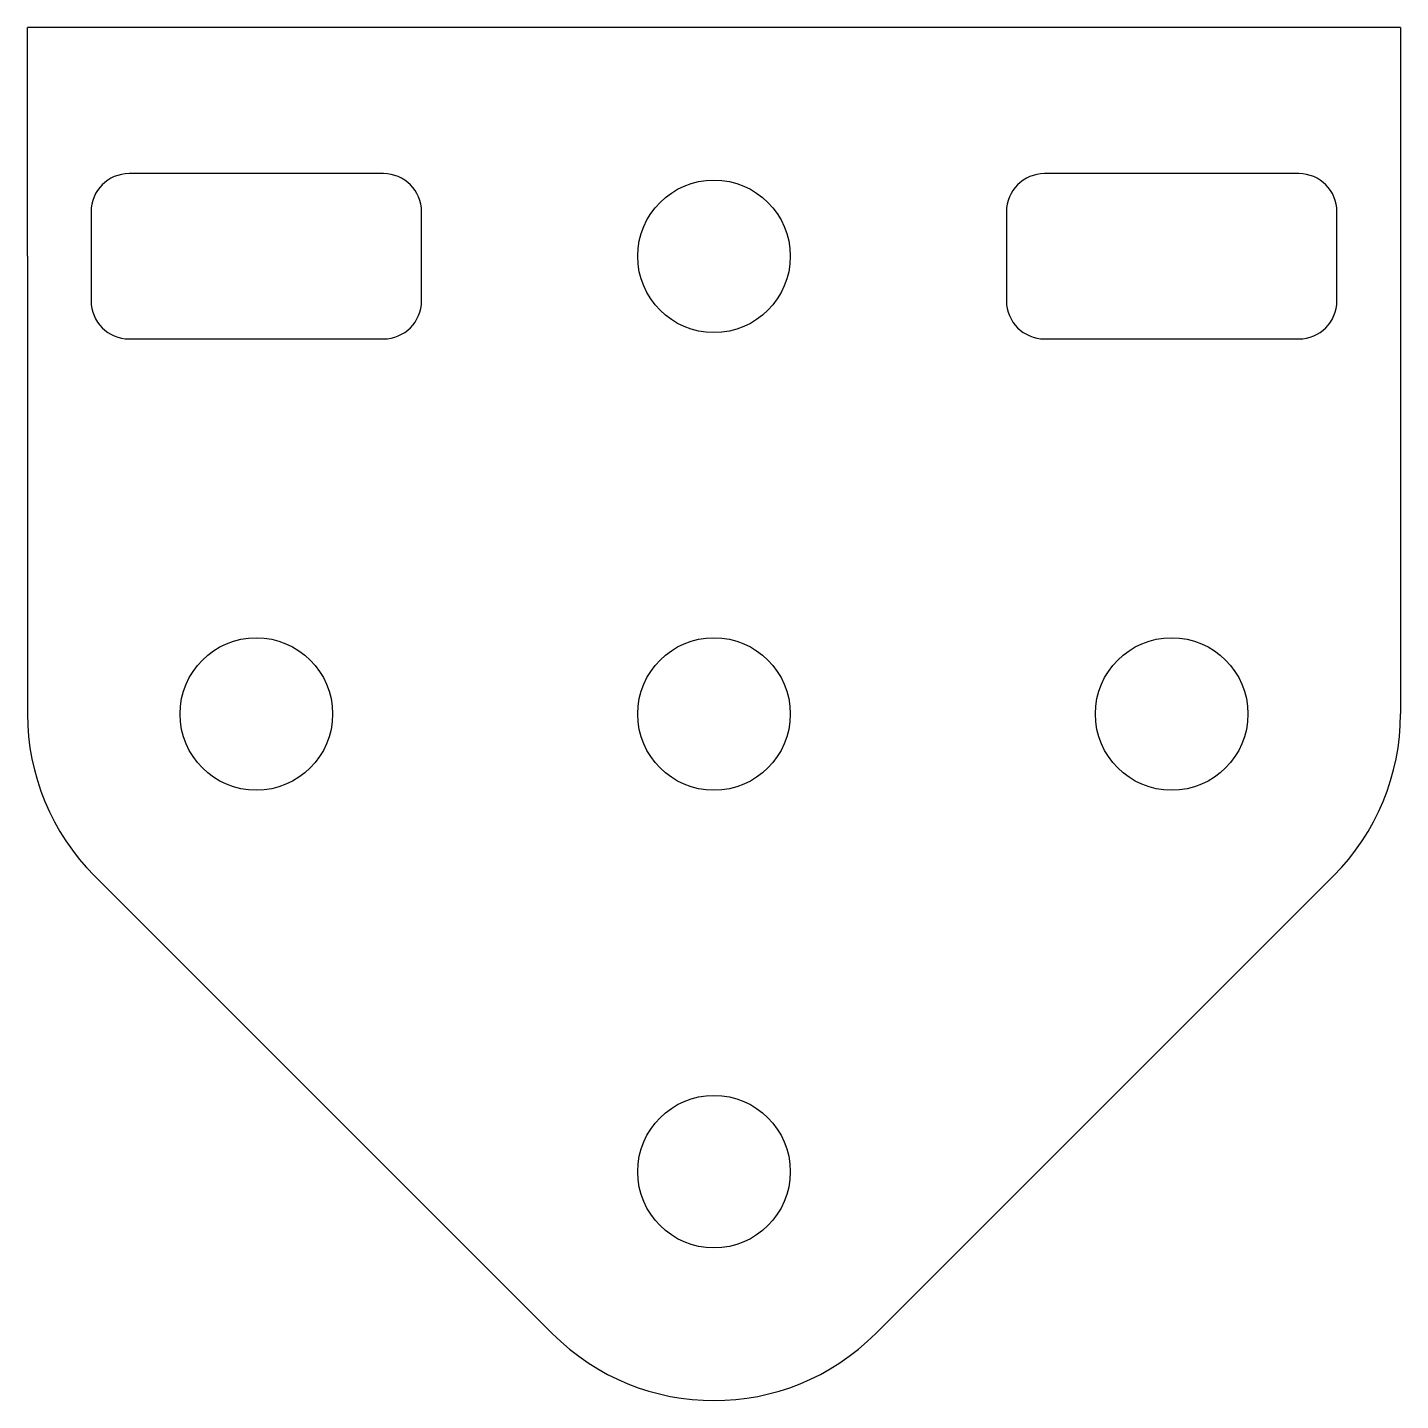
# Model space of a CAD drawing. Header units: millimetres. Extents: x 174.2 to 201.2, y 190.7 to 217.7.
import ezdxf

# ---------------------------------------------------------------- set-up
doc = ezdxf.new("R2010")
doc.units = ezdxf.units.MM
doc.layers.add('Default', color=7, linetype='Continuous')

msp = doc.modelspace()

# ---------------------------------------------------------------- linework, layer by layer
at = {"layer": 'Default', "color": 7, "linetype": 'Continuous'}
for p, q in [((201.227, 217.679), (174.227, 217.679)), ((174.227, 213.179), (174.227, 217.679)), ((201.227, 217.679), (201.227, 204.179)), ((181.227, 214.804), (176.227, 214.804)), ((199.227, 214.804), (194.227, 214.804)), ((175.477, 214.054), (175.477, 212.304)), ((181.977, 212.304), (181.977, 214.054)), ((193.477, 214.054), (193.477, 212.304)), ((199.977, 212.304), (199.977, 214.054)), ((174.227, 213.179), (174.227, 204.179)), ((176.227, 211.554), (181.227, 211.554)), ((194.227, 211.554), (199.227, 211.554)), ((184.545, 191.997), (175.545, 200.997)), ((190.909, 191.997), (199.909, 200.997))]:
    msp.add_line(p, q, dxfattribs=at)
for centre in [(187.727, 213.179), (178.727, 204.179), (187.727, 204.179), (196.727, 204.179), (187.727, 195.179)]:
    msp.add_circle(centre, 1.5, dxfattribs=at)
for centre, radius, start, end in [((176.227, 214.054), 0.75, 90, 180), ((181.227, 214.054), 0.75, 0, 90), ((194.227, 214.054), 0.75, 90, 180), ((199.227, 214.054), 0.75, 0, 90), ((176.227, 212.304), 0.75, 180, 270), ((181.227, 212.304), 0.75, 270, 0), ((194.227, 212.304), 0.75, 180, 270), ((199.227, 212.304), 0.75, 270, 0), ((178.727, 204.179), 4.5, 180, 225), ((196.727, 204.179), 4.5, 315, 360), ((187.727, 195.179), 4.5, 225, 315)]:
    msp.add_arc(centre, radius, start, end, dxfattribs=at)

doc.saveas('drawing.dxf')
